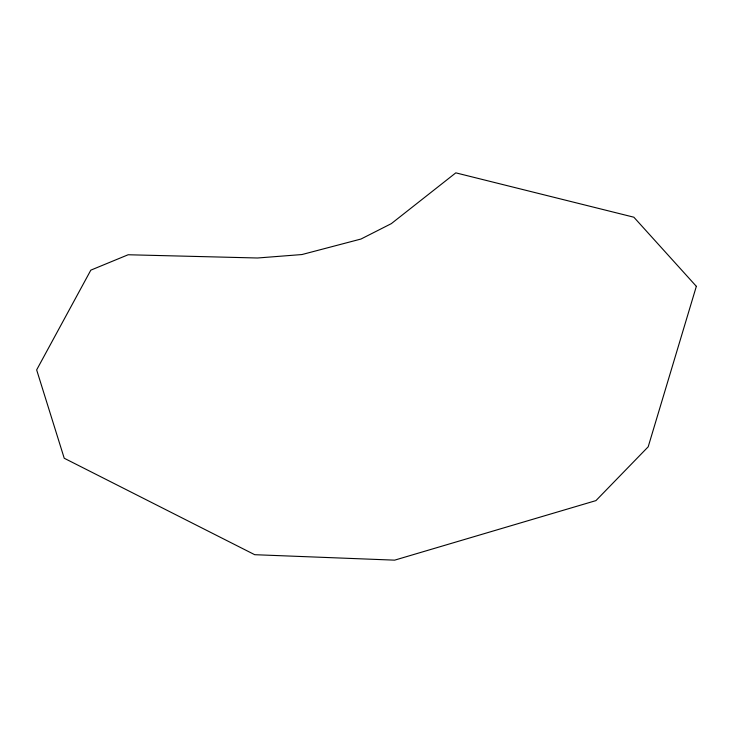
<?xml version="1.0" encoding="UTF-8"?>
<svg xmlns="http://www.w3.org/2000/svg" width="733" height="733" viewBox="0 0 733 733"><rect width="100%" height="100%" fill="white"/><g stroke="black" fill="none" stroke-linecap="round" stroke-linejoin="round"><path stroke-width="1.1" d="M696.35 286.328L648.192 446.809L595.938 500.612L394.656 560.149L254.708 554.698L64.229 458.244L36.65 369.89L90.828 270.147L128.156 254.754L257.503 257.998L301.95 254.543L360.984 239.031L391.312 223.647L455.816 172.851L633.862 217.206L696.35 286.328"/></g></svg>
